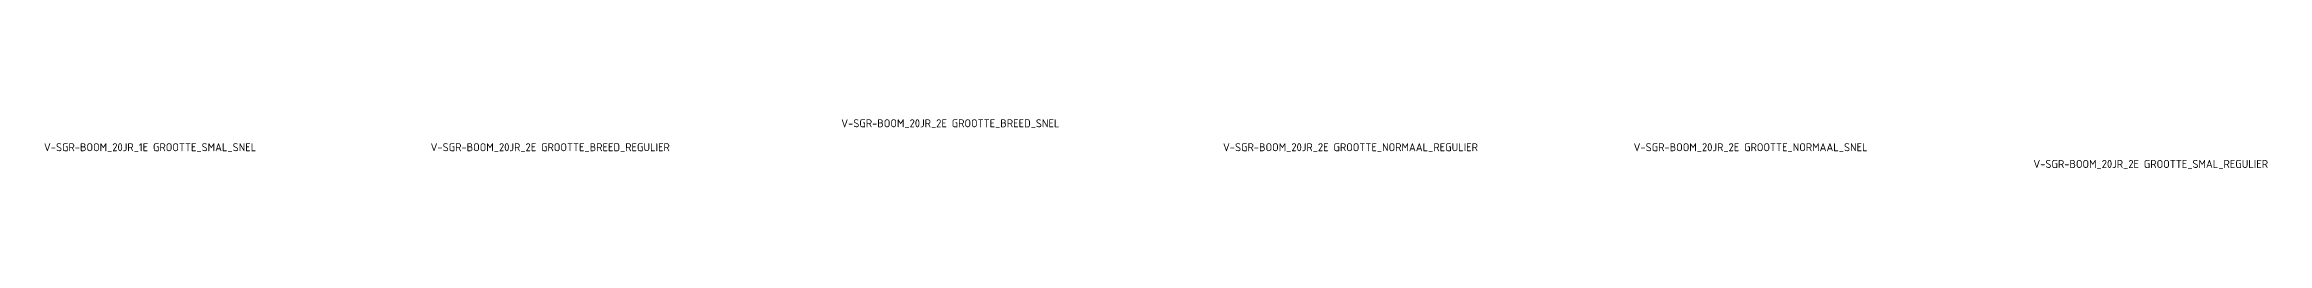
# Model space of a CAD drawing. Header units: metres. Extents: x -13 to 4465, y -15 to 526.
# Drawn here: x 836.8 to 1114.6, y 261.9 to 268.1 of the extents above; entities that cross this region are included whole.
import ezdxf

# ---------------------------------------------------------------- set-up
doc = ezdxf.new("R2010")
doc.units = ezdxf.units.M
doc.styles.add('NLCS-ISO', font='NLCS-ISO.ttf')

msp = doc.modelspace()

# ---------------------------------------------------------------- texts
at = {"char_height": 1, "attachment_point": 5, "style": 'NLCS-ISO'}
for s, insert in [('V-SGR-BOOM_20JR_2E GROOTTE_BREED_SNEL', (950, 267.5)), ('V-SGR-BOOM_20JR_1E GROOTTE_SMAL_SNEL', (850, 264.5)), ('V-SGR-BOOM_20JR_2E GROOTTE_BREED_REGULIER', (900, 264.5)), ('V-SGR-BOOM_20JR_2E GROOTTE_NORMAAL_REGULIER', (1000, 264.5)), ('V-SGR-BOOM_20JR_2E GROOTTE_NORMAAL_SNEL', (1050, 264.5)), ('V-SGR-BOOM_20JR_2E GROOTTE_SMAL_REGULIER', (1100, 262.4))]:
    msp.add_mtext(s, dxfattribs=dict(at, insert=insert))

doc.saveas('drawing.dxf')
